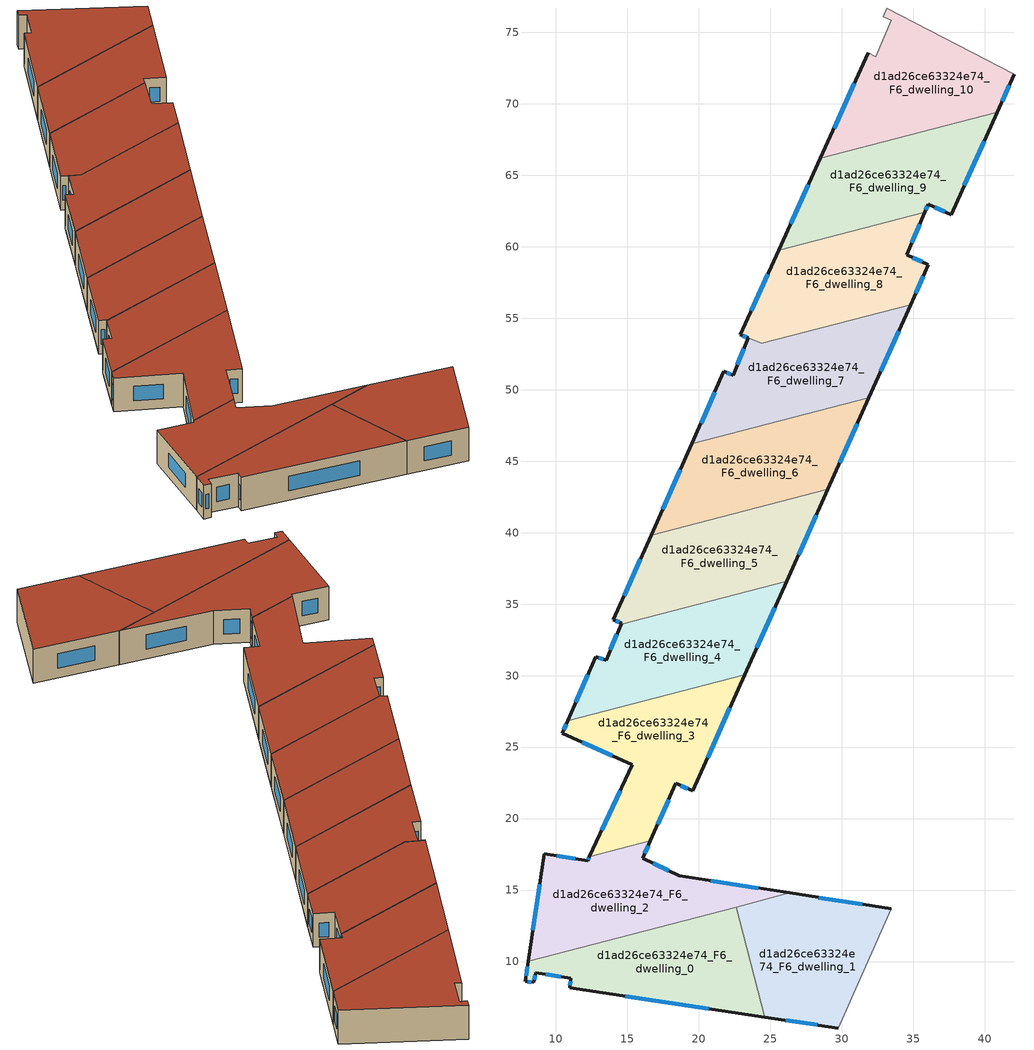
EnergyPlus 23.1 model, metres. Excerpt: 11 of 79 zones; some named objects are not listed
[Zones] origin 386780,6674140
d1ad26ce63324e74_F6_dwelling_0
 floor to d1ad26ce63324e74_F5_dwelling_0 (EU_floor_Construction): 22.62,13.81 24.62,6.12 10.98,8.16 11.07,8.82 8.62,9.22 8.47,8.54 7.87,8.62 8.08,10.02 z18
 wall outside (EU_wall_Construction): 8.08,10.02 7.87,8.62 8.47,8.54 8.62,9.22 11.07,8.82 10.98,8.16 24.62,6.12 z18:21
 wall to d1ad26ce63324e74_F6_dwelling_1 (EU_wall_Construction): 24.62,6.12 22.62,13.81 z18:21
 wall to d1ad26ce63324e74_F6_dwelling_2 (EU_wall_Construction): 22.62,13.81 8.08,10.02 z18:21
 window (EU_Window_Construction): 9.32,9.1 10.37,8.93 / 8.51,8.73 8.58,9.02 / 8.04,8.6 8.3,8.56 / 8.02,9.62 7.93,9.02 / 14.88,7.58 20.73,6.7 / 11.04,8.63 11,8.35 z18.86:20.14
 roof outside (EU_roof_Construction): 24.62,6.12 22.62,13.81 8.08,10.02 7.87,8.62 8.47,8.54 8.62,9.22 11.07,8.82 10.98,8.16 z21
d1ad26ce63324e74_F6_dwelling_1
 floor to d1ad26ce63324e74_F5_dwelling_1 (EU_floor_Construction): 33.47,13.68 29.76,5.35 24.62,6.12 22.62,13.81 26.39,14.79 z18
 wall outside (EU_wall_Construction): 24.62,6.12 29.76,5.35 / 33.47,13.68 26.39,14.79 z18:21
 wall adiabatic (EU_wall_Construction): 29.76,5.35 33.47,13.68 z18:21
 wall to d1ad26ce63324e74_F6_dwelling_2 (EU_wall_Construction): 26.39,14.79 22.62,13.81 z18:21
 window (EU_Window_Construction): 26.09,5.9 28.29,5.57 / 31.45,14 28.41,14.48 z18.86:20.14
 roof outside (EU_roof_Construction): 29.76,5.35 33.47,13.68 26.39,14.79 22.62,13.81 24.62,6.12 z21
d1ad26ce63324e74_F6_dwelling_10
 floor to d1ad26ce63324e74_F5_dwelling_10 (EU_floor_Construction): 42.08,72.05 40.89,69.41 28.52,66.18 31.86,73.55 32.38,73.3 33.49,75.86 32.9,76.08 33.16,76.7 z18
 wall outside (EU_wall_Construction): 40.89,69.41 42.08,72.05 / 31.86,73.55 28.52,66.18 z18:21
 wall adiabatic (EU_wall_Construction): 42.08,72.05 33.16,76.7 32.9,76.08 33.49,75.86 32.38,73.3 31.86,73.55 z18:21
 wall to d1ad26ce63324e74_F6_dwelling_9 (EU_wall_Construction): 28.52,66.18 40.89,69.41 z18:21
 window (EU_Window_Construction): 41.23,70.17 41.74,71.3 / 30.9,71.45 29.47,68.29 z18.86:20.14
 roof outside (EU_roof_Construction): 40.89,69.41 42.08,72.05 33.16,76.7 32.9,76.08 33.49,75.86 32.38,73.3 31.86,73.55 28.52,66.18 z21
d1ad26ce63324e74_F6_dwelling_2
 floor to d1ad26ce63324e74_F5_dwelling_2 (EU_floor_Construction): 26.39,14.79 8.08,10.02 9.21,17.55 12.24,17.06 12.37,17.33 16.63,18.44 16.1,17.24 18.66,16.01 z18
 wall outside (EU_wall_Construction): 12.37,17.33 12.24,17.06 9.21,17.55 8.08,10.02 / 26.39,14.79 18.66,16.01 16.1,17.24 16.63,18.44 z18:21
 wall to d1ad26ce63324e74_F6_dwelling_3 (EU_wall_Construction): 16.63,18.44 12.37,17.33 z18:21
 window (EU_Window_Construction): 8.89,15.4 8.4,12.17 / 11.37,17.2 10.07,17.41 / 12.33,17.25 12.28,17.14 / 16.25,17.58 16.48,18.1 / 17.93,16.36 16.83,16.89 / 24.18,15.14 20.87,15.66 z18.86:20.14
 roof outside (EU_roof_Construction): 26.39,14.79 18.66,16.01 16.1,17.24 16.63,18.44 12.37,17.33 12.24,17.06 9.21,17.55 8.08,10.02 z21
d1ad26ce63324e74_F6_dwelling_3
 floor to d1ad26ce63324e74_F5_dwelling_3 (EU_floor_Construction): 23.23,30.07 19.59,21.95 18.4,22.46 16.63,18.44 12.37,17.33 15.38,23.77 10.46,25.96 10.85,26.84 z18
 wall outside (EU_wall_Construction): 10.85,26.84 10.46,25.96 15.38,23.77 12.37,17.33 / 16.63,18.44 18.4,22.46 19.59,21.95 23.23,30.07 z18:21
 wall to d1ad26ce63324e74_F6_dwelling_4 (EU_wall_Construction): 23.23,30.07 10.85,26.84 z18:21
 window (EU_Window_Construction): 14.52,21.93 13.23,19.17 / 11.86,25.33 13.97,24.4 / 10.74,26.59 10.57,26.21 / 20.63,24.27 22.19,27.75 / 18.74,22.31 19.25,22.09 / 17.14,19.59 17.9,21.31 z18.86:20.14
 roof outside (EU_roof_Construction): 19.59,21.95 23.23,30.07 10.85,26.84 10.46,25.96 15.38,23.77 12.37,17.33 16.63,18.44 18.4,22.46 z21
d1ad26ce63324e74_F6_dwelling_4
 floor to d1ad26ce63324e74_F5_dwelling_4 (EU_floor_Construction): 26.17,36.61 23.23,30.07 10.85,26.84 12.82,31.33 13.53,31.08 14.58,33.59 z18
 wall outside (EU_wall_Construction): 14.58,33.59 13.53,31.08 12.82,31.33 10.85,26.84 / 23.23,30.07 26.17,36.61 z18:21
 wall to d1ad26ce63324e74_F6_dwelling_5 (EU_wall_Construction): 26.17,36.61 14.58,33.59 z18:21
 window (EU_Window_Construction): 13.33,31.15 13.02,31.26 / 14.28,32.88 13.83,31.8 / 24.07,31.94 25.33,34.74 / 12.26,30.05 11.41,28.12 z18.86:20.14
 roof outside (EU_roof_Construction): 23.23,30.07 26.17,36.61 14.58,33.59 13.53,31.08 12.82,31.33 10.85,26.84 z21
d1ad26ce63324e74_F6_dwelling_5
 floor to d1ad26ce63324e74_F5_dwelling_5 (EU_floor_Construction): 29.05,43.05 26.17,36.61 14.58,33.59 14.61,33.66 14.05,33.9 16.68,39.82 z18
 wall outside (EU_wall_Construction): 16.68,39.82 14.05,33.9 14.61,33.66 14.58,33.59 / 26.17,36.61 29.05,43.05 z18:21
 wall to d1ad26ce63324e74_F6_dwelling_6 (EU_wall_Construction): 29.05,43.05 16.68,39.82 z18:21
 window (EU_Window_Construction): 14.21,33.83 14.45,33.73 / 15.93,38.13 14.8,35.59 / 26.99,38.45 28.23,41.21 z18.86:20.14
 roof outside (EU_roof_Construction): 26.17,36.61 29.05,43.05 16.68,39.82 14.05,33.9 14.61,33.66 14.58,33.59 z21
d1ad26ce63324e74_F6_dwelling_6
 floor to d1ad26ce63324e74_F5_dwelling_6 (EU_floor_Construction): 31.92,49.45 29.05,43.05 16.68,39.82 19.53,46.22 z18
 wall outside (EU_wall_Construction): 29.05,43.05 31.92,49.45 / 19.53,46.22 16.68,39.82 z18:21
 wall to d1ad26ce63324e74_F6_dwelling_7 (EU_wall_Construction): 31.92,49.45 19.53,46.22 z18:21
 window (EU_Window_Construction): 29.87,44.88 31.1,47.62 / 18.72,44.39 17.5,41.65 z18.86:20.14
 roof outside (EU_roof_Construction): 29.05,43.05 31.92,49.45 19.53,46.22 16.68,39.82 z21
d1ad26ce63324e74_F6_dwelling_7
 floor to d1ad26ce63324e74_F5_dwelling_7 (EU_floor_Construction): 34.83,55.95 31.92,49.45 19.53,46.22 21.78,51.28 22.42,51 23.47,53.62 22.92,53.84 22.93,53.85 24.42,53.24 z18
 wall outside (EU_wall_Construction): 31.92,49.45 34.83,55.95 / 22.93,53.85 22.92,53.84 23.47,53.62 22.42,51 21.78,51.28 19.53,46.22 z18:21
 wall to d1ad26ce63324e74_F6_dwelling_8 (EU_wall_Construction): 34.83,55.95 24.42,53.24 22.93,53.85 z18:21
 window (EU_Window_Construction): 32.75,51.31 34,54.09 / 21.14,49.83 20.17,47.66 / 22.23,51.08 21.96,51.2 / 23.17,52.87 22.72,51.75 / 23.08,53.78 23.32,53.68 z18.86:20.14
 roof outside (EU_roof_Construction): 31.92,49.45 34.83,55.95 24.42,53.24 22.93,53.85 22.92,53.84 23.47,53.62 22.42,51 21.78,51.28 19.53,46.22 z21
d1ad26ce63324e74_F6_dwelling_8
 floor to d1ad26ce63324e74_F5_dwelling_8 (EU_floor_Construction): 35.82,62.42 34.56,59.42 36.08,58.74 34.83,55.95 24.42,53.24 22.93,53.85 25.6,59.75 z18
 wall outside (EU_wall_Construction): 25.6,59.75 22.93,53.85 / 34.83,55.95 36.08,58.74 34.56,59.42 35.82,62.42 z18:21
 wall to d1ad26ce63324e74_F6_dwelling_9 (EU_wall_Construction): 35.82,62.42 25.6,59.75 z18:21
 window (EU_Window_Construction): 24.84,58.07 23.69,55.54 / 34.92,60.28 35.46,61.56 / 35.65,58.93 34.99,59.23 / 35.19,56.75 35.73,57.94 z18.86:20.14
 roof outside (EU_roof_Construction): 34.83,55.95 36.08,58.74 34.56,59.42 35.82,62.42 25.6,59.75 22.93,53.85 24.42,53.24 z21
d1ad26ce63324e74_F6_dwelling_9
 floor to d1ad26ce63324e74_F5_dwelling_9 (EU_floor_Construction): 40.89,69.41 37.67,62.25 36.06,62.98 35.82,62.42 25.6,59.75 28.52,66.18 z18
 wall outside (EU_wall_Construction): 35.82,62.42 36.06,62.98 37.67,62.25 40.89,69.41 / 28.52,66.18 25.6,59.75 z18:21
 window (EU_Window_Construction): 36.52,62.77 37.21,62.46 / 35.89,62.58 35.99,62.82 / 27.69,64.35 26.44,61.59 / 38.59,64.3 39.97,67.37 z18.86:20.14
 roof outside (EU_roof_Construction): 37.67,62.25 40.89,69.41 28.52,66.18 25.6,59.75 35.82,62.42 36.06,62.98 z21
[Building]
EU S2 Campaign: North Axis=0; Terrain=City; Solar Distribution=FullExterior
[Site:Location]
Helsinki-Vantaa.AP: Latitude=60.317; Longitude=24.963; Time Zone=2; Elevation=54.6
[SizingPeriod:WeatherFileDays]
AnnualSizingPeriod: Begin Month=1; Begin Day of Month=1; End Month=12; End Day of Month=31; Day of Week for Start Day=Monday; Use Weather File Daylight Saving Period=No; Use Weather File Rain and Snow Indicators=No
[MATERIAL]
EU_InternalMass_Material: Roughness=MediumRough; Thickness=0.1; Conductivity=1; Density=1800; Specific Heat=900; Thermal Absorptance=0.9; Solar Absorptance=0.7; Visible Absorptance=0.7
[MATERIAL:NOMASS] Roughness=MediumRough; Thermal Absorptance=0.9; Solar Absorptance=0.7; Visible Absorptance=0.7
Name | Thermal Resistance
EU_wall_NoMass | 1.10183
EU_roof_NoMass; EU_floor_NoMass | 1.70606
[WINDOWMATERIAL:SIMPLEGLAZINGSYSTEM]
EU_Window_SimpleGlazing: UFactor=3.11035; Solar Heat Gain Coefficient=0.8; Visible Transmittance=0.8
[CONSTRUCTION]
EU_wall_Construction: EU_wall_NoMass
EU_roof_Construction: EU_roof_NoMass
EU_floor_Construction: EU_floor_NoMass
EU_Window_Construction: EU_Window_SimpleGlazing
EU_InternalMass_Construction: EU_InternalMass_Material
[ZONE] Type=1; Multiplier=1; Ceiling Height=autocalculate; Floor Area=autocalculate; Part of Total Floor Area=Yes
Name | Volume
d1ad26ce63324e74_F6_dwelling_0 | 210
d1ad26ce63324e74_F6_dwelling_1 | 210.012
d1ad26ce63324e74_F6_dwelling_10 | 209.979
d1ad26ce63324e74_F6_dwelling_2 | 214.094
d1ad26ce63324e74_F6_dwelling_3 | 205.909
d1ad26ce63324e74_F6_dwelling_4 | 209.998
d1ad26ce63324e74_F6_dwelling_5 | 210.014
d1ad26ce63324e74_F6_dwelling_6 | 209.971
d1ad26ce63324e74_F6_dwelling_7 | 211.224
d1ad26ce63324e74_F6_dwelling_8 | 207.577
d1ad26ce63324e74_F6_dwelling_9 | 211.199
[INTERNALMASS] Construction=EU_InternalMass_Construction
Name | Zone or ZoneList | Surface Area
d1ad26ce63324e74_F6_dwelling_0_EU_InternalMass | d1ad26ce63324e74_F6_dwelling_0 | 69.9975
d1ad26ce63324e74_F6_dwelling_1_EU_InternalMass | d1ad26ce63324e74_F6_dwelling_1 | 70.0049
d1ad26ce63324e74_F6_dwelling_2_EU_InternalMass | d1ad26ce63324e74_F6_dwelling_2 | 71.3663
d1ad26ce63324e74_F6_dwelling_3_EU_InternalMass | d1ad26ce63324e74_F6_dwelling_3 | 68.6367
d1ad26ce63324e74_F6_dwelling_4_EU_InternalMass | d1ad26ce63324e74_F6_dwelling_4 | 69.9995
d1ad26ce63324e74_F6_dwelling_5_EU_InternalMass | d1ad26ce63324e74_F6_dwelling_5 | 70.0042
d1ad26ce63324e74_F6_dwelling_6_EU_InternalMass | d1ad26ce63324e74_F6_dwelling_6 | 69.9905
d1ad26ce63324e74_F6_dwelling_7_EU_InternalMass | d1ad26ce63324e74_F6_dwelling_7 | 70.4046
d1ad26ce63324e74_F6_dwelling_8_EU_InternalMass | d1ad26ce63324e74_F6_dwelling_8 | 69.1996
d1ad26ce63324e74_F6_dwelling_9_EU_InternalMass | d1ad26ce63324e74_F6_dwelling_9 | 70.399
d1ad26ce63324e74_F6_dwelling_10_EU_InternalMass | d1ad26ce63324e74_F6_dwelling_10 | 69.9932
[OTHEREQUIPMENT] Fuel Type=Electricity; Design Level Calculation Method=Watts/Area; Power per Zone Floor Area=1; Fraction Latent=0; Fraction Radiant=0; Fraction Lost=0; Carbon Dioxide Generation Rate=0; EndUse Subcategory=EU_Step8_InternalGains
Name | Zone or ZoneList or Space or SpaceList | Schedule
EU_Step8_InternalGain_d1ad26ce63324e74_F6_dwelling_0_f000 | d1ad26ce63324e74_F6_dwelling_0 | EU_Step8_GainSchedule_d1ad26ce63324e74_F6_dwelling_0_f000
EU_Step8_InternalGain_d1ad26ce63324e74_F6_dwelling_1_f000 | d1ad26ce63324e74_F6_dwelling_1 | EU_Step8_GainSchedule_d1ad26ce63324e74_F6_dwelling_1_f000
EU_Step8_InternalGain_d1ad26ce63324e74_F6_dwelling_2_f000 | d1ad26ce63324e74_F6_dwelling_2 | EU_Step8_GainSchedule_d1ad26ce63324e74_F6_dwelling_2_f000
EU_Step8_InternalGain_d1ad26ce63324e74_F6_dwelling_3_f000 | d1ad26ce63324e74_F6_dwelling_3 | EU_Step8_GainSchedule_d1ad26ce63324e74_F6_dwelling_3_f000
EU_Step8_InternalGain_d1ad26ce63324e74_F6_dwelling_4_f000 | d1ad26ce63324e74_F6_dwelling_4 | EU_Step8_GainSchedule_d1ad26ce63324e74_F6_dwelling_4_f000
EU_Step8_InternalGain_d1ad26ce63324e74_F6_dwelling_5_f000 | d1ad26ce63324e74_F6_dwelling_5 | EU_Step8_GainSchedule_d1ad26ce63324e74_F6_dwelling_5_f000
EU_Step8_InternalGain_d1ad26ce63324e74_F6_dwelling_6_f000 | d1ad26ce63324e74_F6_dwelling_6 | EU_Step8_GainSchedule_d1ad26ce63324e74_F6_dwelling_6_f000
EU_Step8_InternalGain_d1ad26ce63324e74_F6_dwelling_7_f000 | d1ad26ce63324e74_F6_dwelling_7 | EU_Step8_GainSchedule_d1ad26ce63324e74_F6_dwelling_7_f000
EU_Step8_InternalGain_d1ad26ce63324e74_F6_dwelling_8_f000 | d1ad26ce63324e74_F6_dwelling_8 | EU_Step8_GainSchedule_d1ad26ce63324e74_F6_dwelling_8_f000
EU_Step8_InternalGain_d1ad26ce63324e74_F6_dwelling_9_f000 | d1ad26ce63324e74_F6_dwelling_9 | EU_Step8_GainSchedule_d1ad26ce63324e74_F6_dwelling_9_f000
EU_Step8_InternalGain_d1ad26ce63324e74_F6_dwelling_10_f000 | d1ad26ce63324e74_F6_dwelling_10 | EU_Step8_GainSchedule_d1ad26ce63324e74_F6_dwelling_10_f000
[ZONEVENTILATION:DESIGNFLOWRATE] Schedule=EU_AlwaysOn; Design Flow Rate Calculation Method=AirChanges/Hour; Air Changes per Hour=0.756316; Ventilation Type=Natural; Fan Pressure Rise=0; Fan Total Efficiency=1; Constant Term Coefficient=1; Temperature Term Coefficient=0; Velocity Term Coefficient=0; Velocity Squared Term Coefficient=0; Minimum Indoor Temperature=-100; Maximum Indoor Temperature=100; Delta Temperature=-100; Minimum Outdoor Temperature=-100; Maximum Outdoor Temperature=100; Maximum Wind Speed=40
Name | Zone or ZoneList or Space or SpaceList
EU_ConstantAir_d1ad26ce63324e74_F6_dwelling_0 | d1ad26ce63324e74_F6_dwelling_0
EU_ConstantAir_d1ad26ce63324e74_F6_dwelling_1 | d1ad26ce63324e74_F6_dwelling_1
EU_ConstantAir_d1ad26ce63324e74_F6_dwelling_2 | d1ad26ce63324e74_F6_dwelling_2
EU_ConstantAir_d1ad26ce63324e74_F6_dwelling_3 | d1ad26ce63324e74_F6_dwelling_3
EU_ConstantAir_d1ad26ce63324e74_F6_dwelling_4 | d1ad26ce63324e74_F6_dwelling_4
EU_ConstantAir_d1ad26ce63324e74_F6_dwelling_5 | d1ad26ce63324e74_F6_dwelling_5
EU_ConstantAir_d1ad26ce63324e74_F6_dwelling_6 | d1ad26ce63324e74_F6_dwelling_6
EU_ConstantAir_d1ad26ce63324e74_F6_dwelling_7 | d1ad26ce63324e74_F6_dwelling_7
EU_ConstantAir_d1ad26ce63324e74_F6_dwelling_8 | d1ad26ce63324e74_F6_dwelling_8
EU_ConstantAir_d1ad26ce63324e74_F6_dwelling_9 | d1ad26ce63324e74_F6_dwelling_9
EU_ConstantAir_d1ad26ce63324e74_F6_dwelling_10 | d1ad26ce63324e74_F6_dwelling_10
[HVACTEMPLATE:ZONE:IDEALLOADSAIRSYSTEM] System Availability Schedule=EU_AlwaysOn; Maximum Heating Supply Air Temperature=50; Minimum Cooling Supply Air Temperature=13; Maximum Heating Supply Air Humidity Ratio=0.0156; Minimum Cooling Supply Air Humidity Ratio=0.0077; Heating Limit=NoLimit; Cooling Limit=NoLimit; Heating Availability Schedule=EU_AlwaysOn; Cooling Availability Schedule=EU_CoolingOff; Dehumidification Control Type=ConstantSensibleHeatRatio; Cooling Sensible Heat Ratio=0.7; Dehumidification Setpoint=60; Humidification Control Type=None; Humidification Setpoint=30; Outdoor Air Method=None; Outdoor Air Flow Rate per Person=0.00944; Outdoor Air Flow Rate per Zone Floor Area=0; Outdoor Air Flow Rate per Zone=0; Demand Controlled Ventilation Type=None; Outdoor Air Economizer Type=NoEconomizer; Heat Recovery Type=None; Sensible Heat Recovery Effectiveness=0.7; Latent Heat Recovery Effectiveness=0.65
Name | Template Thermostat
d1ad26ce63324e74_F6_dwelling_0 | EU_HeatOnly_d1ad26ce63324e74_F6_dwelling_0
d1ad26ce63324e74_F6_dwelling_1 | EU_HeatOnly_d1ad26ce63324e74_F6_dwelling_1
d1ad26ce63324e74_F6_dwelling_2 | EU_HeatOnly_d1ad26ce63324e74_F6_dwelling_2
d1ad26ce63324e74_F6_dwelling_3 | EU_HeatOnly_d1ad26ce63324e74_F6_dwelling_3
d1ad26ce63324e74_F6_dwelling_4 | EU_HeatOnly_d1ad26ce63324e74_F6_dwelling_4
d1ad26ce63324e74_F6_dwelling_5 | EU_HeatOnly_d1ad26ce63324e74_F6_dwelling_5
d1ad26ce63324e74_F6_dwelling_6 | EU_HeatOnly_d1ad26ce63324e74_F6_dwelling_6
d1ad26ce63324e74_F6_dwelling_7 | EU_HeatOnly_d1ad26ce63324e74_F6_dwelling_7
d1ad26ce63324e74_F6_dwelling_8 | EU_HeatOnly_d1ad26ce63324e74_F6_dwelling_8
d1ad26ce63324e74_F6_dwelling_9 | EU_HeatOnly_d1ad26ce63324e74_F6_dwelling_9
d1ad26ce63324e74_F6_dwelling_10 | EU_HeatOnly_d1ad26ce63324e74_F6_dwelling_10
[SIZING:ZONE] Zone Cooling Design Supply Air Temperature Input Method=SupplyAirTemperature; Zone Cooling Design Supply Air Temperature=13; Zone Heating Design Supply Air Temperature Input Method=SupplyAirTemperature; Zone Heating Design Supply Air Temperature=50; Zone Cooling Design Supply Air Humidity Ratio=0.008; Zone Heating Design Supply Air Humidity Ratio=0.008; Cooling Design Air Flow Method=DesignDay; Cooling Design Air Flow Rate=0; Cooling Minimum Air Flow per Zone Floor Area=0.000762; Cooling Minimum Air Flow=0; Cooling Minimum Air Flow Fraction=0.2; Heating Design Air Flow Method=DesignDay; Heating Design Air Flow Rate=0; Heating Maximum Air Flow per Zone Floor Area=0.002032; Heating Maximum Air Flow=0.141576; Heating Maximum Air Flow Fraction=0.3; Account for Dedicated Outdoor Air System=No; Dedicated Outdoor Air System Control Strategy=NeutralSupplyAir; Dedicated Outdoor Air Low Setpoint Temperature for Design=autosize; Dedicated Outdoor Air High Setpoint Temperature for Design=autosize; Zone Load Sizing Method=Sensible Load Only No Latent Load; Zone Latent Cooling Design Supply Air Humidity Ratio Input Method=HumidityRatioDifference; Zone Cooling Design Supply Air Humidity Ratio Difference=0.005; Zone Latent Heating Design Supply Air Humidity Ratio Input Method=HumidityRatioDifference; Zone Humidification Design Supply Air Humidity Ratio Difference=0.005
d1ad26ce63324e74_F6_dwelling_0; d1ad26ce63324e74_F6_dwelling_1; d1ad26ce63324e74_F6_dwelling_2; d1ad26ce63324e74_F6_dwelling_3; d1ad26ce63324e74_F6_dwelling_4; d1ad26ce63324e74_F6_dwelling_5; d1ad26ce63324e74_F6_dwelling_6; d1ad26ce63324e74_F6_dwelling_7; d1ad26ce63324e74_F6_dwelling_8; d1ad26ce63324e74_F6_dwelling_9; d1ad26ce63324e74_F6_dwelling_10
[SCHEDULE:CONSTANT]
Name | Hourly Value
EU_AlwaysOn | 1
EU_CoolingOff | 0
[SCHEDULE:FILE] Column Number=1; Rows to Skip at Top=0; Number of Hours of Data=8760; Column Separator=Comma; Interpolate to Timestep=No; Minutes per Item=60; Adjust Schedule for Daylight Savings=Yes
Name | File
EU_Step8_GainSchedule_d1ad26ce63324e74_F6_dwelling_0_f000 | ../../schedules/d1ad26ce63324e74/d1ad26ce63324e74_F6_dwelling_0_f000_gain.csv
EU_Step8_GainSchedule_d1ad26ce63324e74_F6_dwelling_1_f000 | ../../schedules/d1ad26ce63324e74/d1ad26ce63324e74_F6_dwelling_1_f000_gain.csv
EU_Step8_GainSchedule_d1ad26ce63324e74_F6_dwelling_2_f000 | ../../schedules/d1ad26ce63324e74/d1ad26ce63324e74_F6_dwelling_2_f000_gain.csv
EU_Step8_GainSchedule_d1ad26ce63324e74_F6_dwelling_3_f000 | ../../schedules/d1ad26ce63324e74/d1ad26ce63324e74_F6_dwelling_3_f000_gain.csv
EU_Step8_GainSchedule_d1ad26ce63324e74_F6_dwelling_4_f000 | ../../schedules/d1ad26ce63324e74/d1ad26ce63324e74_F6_dwelling_4_f000_gain.csv
EU_Step8_GainSchedule_d1ad26ce63324e74_F6_dwelling_5_f000 | ../../schedules/d1ad26ce63324e74/d1ad26ce63324e74_F6_dwelling_5_f000_gain.csv
EU_Step8_GainSchedule_d1ad26ce63324e74_F6_dwelling_6_f000 | ../../schedules/d1ad26ce63324e74/d1ad26ce63324e74_F6_dwelling_6_f000_gain.csv
EU_Step8_GainSchedule_d1ad26ce63324e74_F6_dwelling_7_f000 | ../../schedules/d1ad26ce63324e74/d1ad26ce63324e74_F6_dwelling_7_f000_gain.csv
EU_Step8_GainSchedule_d1ad26ce63324e74_F6_dwelling_8_f000 | ../../schedules/d1ad26ce63324e74/d1ad26ce63324e74_F6_dwelling_8_f000_gain.csv
EU_Step8_GainSchedule_d1ad26ce63324e74_F6_dwelling_9_f000 | ../../schedules/d1ad26ce63324e74/d1ad26ce63324e74_F6_dwelling_9_f000_gain.csv
EU_Step8_GainSchedule_d1ad26ce63324e74_F6_dwelling_10_f000 | ../../schedules/d1ad26ce63324e74/d1ad26ce63324e74_F6_dwelling_10_f000_gain.csv
